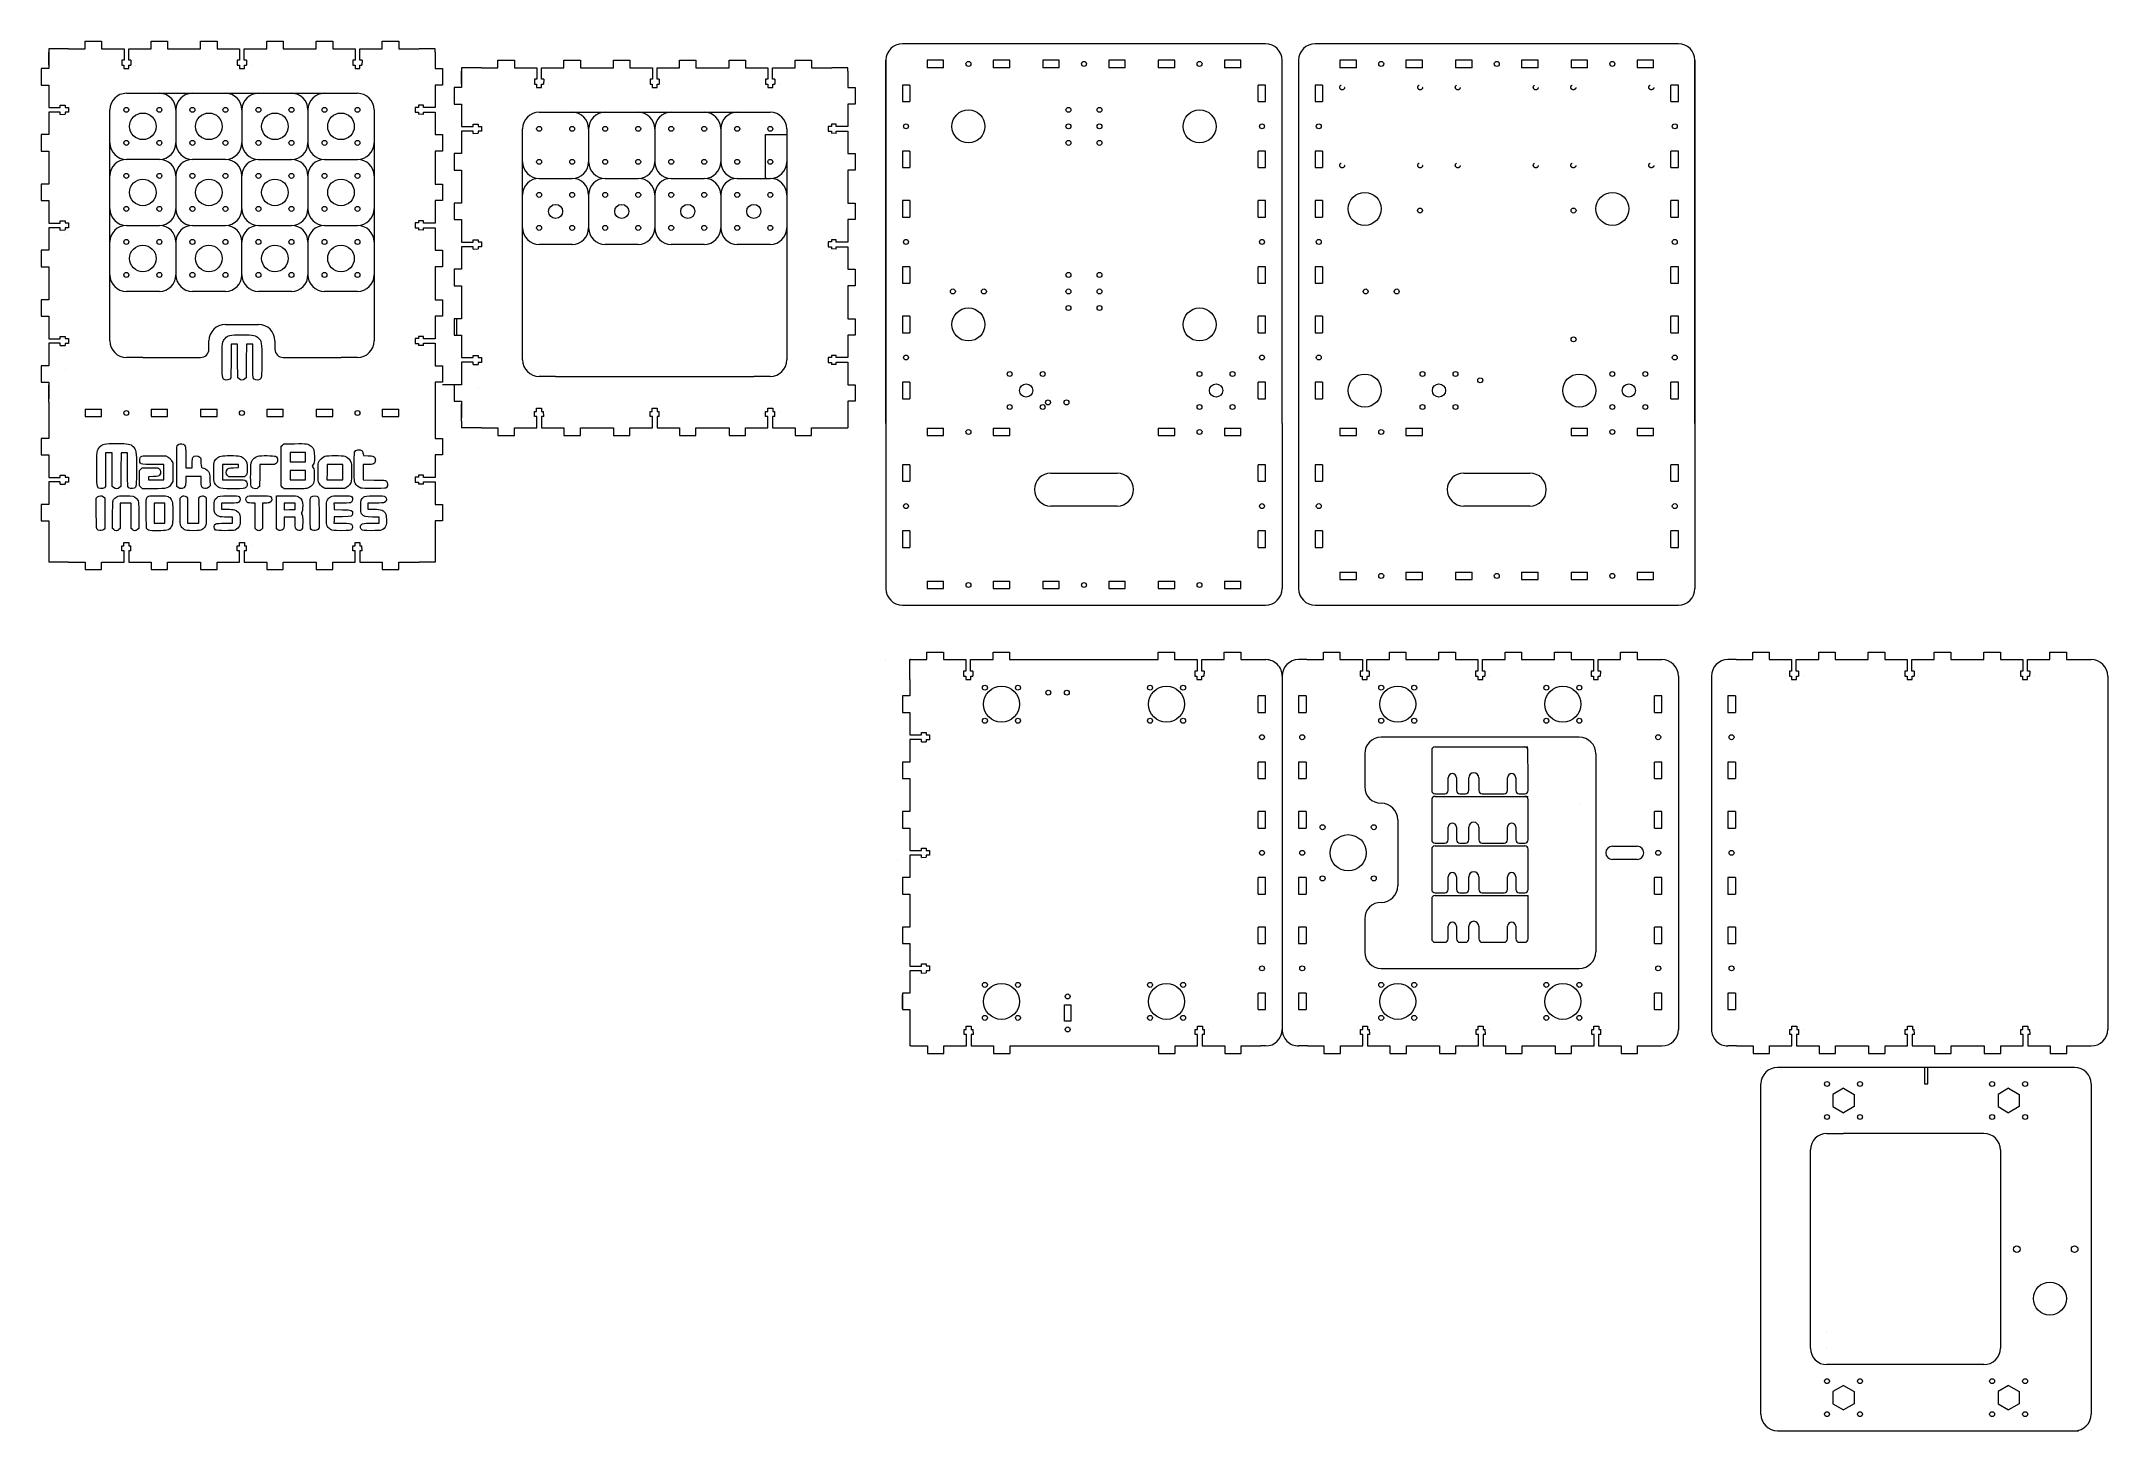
# Model space of a CAD drawing. Header units: millimetres. Extents: x -272 to 980, y -600 to 242.
import ezdxf

# ---------------------------------------------------------------- set-up
doc = ezdxf.new("R2010")
doc.units = ezdxf.units.MM
doc.linetypes.add('DASHED2', pattern=[9.525, 6.35, -3.175])
doc.layers.get('0').update_dxf_attribs({"linetype": 'CONTINUOUS', "lineweight": 0, "true_color": 0x000000})
doc.layers.add('2', color=4, linetype='ByLayer', true_color=0x00ffff)
for name, color, linetype, lineweight, true_color in [('Extruder Mount Plate', 7, 'CONTINUOUS', 0, 0xffffff), ('Holes', 3, 'DASHED2', 0, 0x00ff00), ('Insulator Retainer', 7, 'CONTINUOUS', 0, 0xffffff)]:
    doc.layers.add(name, color=color, linetype=linetype, lineweight=lineweight, true_color=true_color)

# ---------------------------------------------------------------- blocks, each defined once
blk = doc.blocks.new('slot')
for p, q in [((5, 4.5), (5, 0)), ((5, 4.5), (15, 4.5)), ((5, 0), (15, 0)), ((15, 0), (15, 4.5)), ((45, 4.5), (45, 0)), ((45, 4.5), (55, 4.5)), ((55, 0), (55, 4.5)), ((45, 0), (55, 0))]:
    blk.add_line(p, q)
blk.add_circle((30, 2.2), 1.5)
blk = doc.blocks.new('tgrips')
for p, q in [((0, 0), (10, 0)), ((10, 0), (10, 4.5)), ((10, 4.5), (20, 4.5)), ((20, 4.5), (20, 0)), ((20, 0), (33.6, 0)), ((33.6, 0), (33.6, -7)), ((36.4, -7), (36.4, 0)), ((36.4, 0), (50, 0)), ((50, 0), (50, 4.5)), ((50, 4.5), (60, 4.5)), ((60, 4.5), (60, 0)), ((60, 0), (70, 0)), ((70, 0), (70, 0)), ((32.2, -7), (32.2, -10)), ((33.6, -7), (32.2, -7)), ((32.2, -10), (33.5, -10)), ((33.5, -10), (33.5, -12)), ((33.5, -12), (36.5, -12)), ((37.8, -7), (36.4, -7)), ((36.5, -12), (36.5, -10)), ((36.5, -10), (37.7, -10)), ((37.8, -7), (37.7, -10)), ((40.5, -10), (40.5, -10))]:
    blk.add_line(p, q)
blk = doc.blocks.new('steppernema17')
for centre, radius in [((-15.495, 15.495), 1.5), ((15.495, 15.495), 1.5), ((0, 0), 11), ((-15.495, -15.495), 1.5), ((15.495, -15.495), 1.5)]:
    blk.add_circle(centre, radius)
blk = doc.blocks.new('bearing hole and guides')
for centre, radius in [((-10, 10), 1.5), ((0, 0), 10.9), ((10, 10), 1.5), ((-10, -10), 1.5), ((10, -10), 1.5)]:
    blk.add_circle(centre, radius)
blk = doc.blocks.new('nut cut outs')
for p, q in [((0, 7.4), (-6.4, 3.7)), ((-6.4, 3.7), (-6.4, -3.7)), ((0, 7.4), (6.4, 3.7)), ((6.4, 3.7), (6.4, -3.7)), ((-6.4, -3.7), (0, -7.4)), ((6.4, -3.7), (0, -7.4))]:
    blk.add_line(p, q)
for centre in [(-10, 10), (10, 10), (-10, -10), (10, -10)]:
    blk.add_circle(centre, 1.5)
blk = doc.blocks.new('m8 holes')
for centre, radius in [((-10, 10), 1.5), ((0, 0), 4), ((10, 10), 1.5), ((-10, -10), 1.5), ((10, -10), 1.5)]:
    blk.add_circle(centre, radius)
blk = doc.blocks.new('yaxiscover')
for centre in [(-10, 10), (10, 10), (-10, -10), (10, -10)]:
    blk.add_circle(centre, 1.5)
for centre, start, end in [((-10, 10), 90, 180), ((10, 10), 0, 90), ((-10, -10), 180, 270), ((10, -10), 270, 0)]:
    blk.add_arc(centre, 10, start, end)
blk = doc.blocks.new('Z stage clamps')
for centre, radius in [((-10, 10), 1.5), ((0, 0), 4.25), ((10, 10), 1.5), ((-10, -10), 1.5), ((10, -10), 1.5)]:
    blk.add_circle(centre, radius)
for centre, start, end in [((-10, 10), 90, 180), ((10, 10), 0, 90), ((-10, -10), 180, 270), ((10, -10), 270, 0)]:
    blk.add_arc(centre, 10, start, end)
blk = doc.blocks.new('stepperdriverboardholes')
at = {"layer": 'Holes', "color": 7, "true_color": 0x000000}
for centre in [(-23.62, 23.62), (23.62, 23.62), (-23.62, -23.62), (23.62, -23.62)]:
    blk.add_circle(centre, 1.5, dxfattribs=at)
blk = doc.blocks.new('bearingcover')
for centre, radius in [((-10, 10), 1.5), ((0, 0), 8.06), ((10, 10), 1.5), ((-10, -10), 1.5), ((10, -10), 1.5)]:
    blk.add_circle(centre, radius)
for centre, start, end in [((-10, 10), 90, 180), ((10, 10), 0, 90), ((-10, -10), 180, 270), ((10, -10), 270, 0)]:
    blk.add_arc(centre, 10, start, end)

msp = doc.modelspace()

# ---------------------------------------------------------------- linework, layer by layer
for p, q in [((470, 240), (250, 240)), ((720, 240), (500, 240)), ((-255, 237), (-267, 237)), ((-267, 237), (-267, 235)), ((-267, 227), (-267, 235)), ((-45, 237), (-42.7, 237)), ((-33, 237), (-42.7, 237)), ((-33, 235), (-33, 237)), ((-33, 235), (-33, 227)), ((-5, 225.5), (-17, 225.5)), ((-17, 225.5), (-17, 223.5)), ((205, 225.5), (207.3, 225.5)), ((217, 225.5), (207.3, 225.5)), ((217, 223.5), (217, 225.5)), ((240, 10), (240, 230)), ((240, 230), (240, 10)), ((480, 10), (480, 230)), ((490, 230), (490, 10)), ((730, 10), (730, 230)), ((730, 230), (730, 10)), ((-17, 215.5), (-17, 223.5)), ((217, 223.5), (217, 215.5)), ((-220, 210), (-80, 210)), ((-230, 60), (-230, 200)), ((-190, 200), (-190, 180)), ((-150, 200), (-150, 180)), ((-110, 200), (-110, 180)), ((-70, 200), (-70, 60)), ((20, 48.5), (20, 188.5)), ((30, 198.5), (170, 198.5)), ((60, 188.5), (60, 168.5)), ((100, 188.5), (100, 168.5)), ((140, 188.5), (140, 168.5)), ((180, 188.5), (180, 48.5)), ((167, 159), (167, 185)), ((167, 185), (180, 185)), ((-200, 170), (-220, 170)), ((-160, 170), (-180, 170)), ((-140, 170), (-120, 170)), ((-100, 170), (-80, 170)), ((-190, 160), (-190, 140)), ((-150, 140), (-150, 160)), ((-110, 160), (-110, 140)), ((30, 158.5), (50, 158.5)), ((70, 158.5), (90, 158.5)), ((110, 158.5), (130, 158.5)), ((150, 158.5), (170, 158.5)), ((167, 159), (167, 158.5)), ((60, 148.5), (60, 128.5)), ((100, 148.5), (100, 128.5)), ((140, 148.5), (140, 128.5)), ((-220, 130), (-200, 130)), ((-180, 130), (-160, 130)), ((-140, 130), (-120, 130)), ((-100, 130), (-80, 130)), ((-190, 120), (-190, 100)), ((-150, 100), (-150, 120)), ((-110, 120), (-110, 100)), ((50, 118.5), (30, 118.5)), ((90, 118.5), (70, 118.5)), ((130, 118.5), (110, 118.5)), ((170, 118.5), (150, 118.5)), ((-20, 103.5), (-20, 103.5)), ((220, 103.5), (220, 103.5)), ((-200, 90), (-220, 90)), ((-160, 90), (-180, 90)), ((-120, 90), (-140, 90)), ((-80, 90), (-100, 90)), ((-160, 70), (-140, 70)), ((-20, 73.5), (-20, 63.5)), ((-170, 55), (-170, 60)), ((-130, 60), (-130, 55)), ((-257, 43), (-257, 43)), ((-210, 50), (-220, 50)), ((-210, 50), (-175, 50)), ((-125, 50), (-120, 50)), ((-120, 50), (-90, 50)), ((-80, 50), (-90, 50)), ((40, 38.5), (30, 38.5)), ((40, 38.5), (70, 38.5)), ((70, 38.5), (130, 38.5)), ((130, 38.5), (160, 38.5)), ((170, 38.5), (160, 38.5)), ((-267, 25), (-267, 33.5)), ((-21.5, 33.5), (-28.5, 33.5)), ((-7, 31.5), (-7, 31.5)), ((-267, 23), (-267, 25)), ((-267, 23), (-267, 11)), ((-33, 25), (-33, 23)), ((-33, 23), (-33, 11)), ((-17, 13.5), (-17, 22)), ((-17, 11.5), (-17, 13.5)), ((217, 13.5), (217, 7.3)), ((-17, 11.5), (-17, 7.3)), ((-5, 7.3), (-17, 7.3)), ((205, 7.3), (217, 7.3)), ((240, 10), (240, -90)), ((480, 10), (480, -90)), ((490, 10), (490, -90)), ((730, 10), (730, -90)), ((340, -20), (380, -20)), ((590, -20), (630, -20)), ((330, -30), (330, -30)), ((390, -30), (390, -30)), ((580, -30), (580, -30)), ((640, -30), (640, -30)), ((380, -40), (340, -40)), ((630, -40), (590, -40)), ((-267, -59), (-267, -74)), ((-33, -59), (-33, -74)), ((-255, -74), (-267, -74)), ((-45, -74), (-42.7, -74)), ((-33, -74), (-42.7, -74)), ((250, -100), (470, -100)), ((500, -100), (720, -100)), ((239.9, -133), (239.9, -133)), ((239.9, -133), (239.9, -133)), ((254.5, -145), (254.5, -133)), ((254.9, -133), (254.5, -133)), ((324.9, -133), (394.9, -133)), ((464.9, -133), (467.2, -133)), ((467.2, -133), (470.1, -133)), ((493, -133), (490, -133)), ((495, -133), (493, -133)), ((705, -133), (707.3, -133)), ((707.3, -133), (710, -133)), ((753, -133), (750, -133)), ((755, -133), (753, -133)), ((965, -133), (967.2, -133)), ((967.2, -133), (970, -133)), ((480, -143), (480, -142)), ((480.1, -143), (480, -357)), ((720, -143), (720, -357)), ((740, -143), (740, -357)), ((980, -143), (980, -357)), ((660, -180), (540, -180)), ((530, -190), (530, -210)), ((629, -204.5), (628.9, -187.7)), ((670, -190), (670, -310)), ((629, -212.2), (629, -204.5)), ((540, -220), (540, -220)), ((629, -242.2), (629, -217.8)), ((660, -220), (660, -220)), ((550, -230), (550, -270)), ((629, -272.2), (629, -247.8)), ((680, -246), (695, -246)), ((247, -254.4), (247, -254.4)), ((695, -254), (680, -254)), ((629, -294.5), (629, -275.8)), ((530, -290), (530, -310)), ((540, -320), (660, -320)), ((250, -344.4), (250, -335.9)), ((260, -326.4), (260, -326.4)), ((348.1, -342), (352.1, -342)), ((348.1, -352), (348.1, -342)), ((352.1, -342), (352.1, -352)), ((254.5, -355), (254.5, -367)), ((352.1, -352), (348.1, -352)), ((480, -357), (480, -357)), ((255.2, -367), (254.5, -367)), ((325.2, -367), (395.2, -367)), ((455.2, -370), (455.2, -370)), ((465.2, -367), (467.2, -367)), ((470, -367), (467.2, -367)), ((493, -367), (490, -367)), ((495.3, -367), (493, -367)), ((705.3, -367), (707.3, -367)), ((707.3, -367), (710, -367)), ((753, -367), (750, -367)), ((755.2, -367), (753, -367)), ((965.2, -367), (967.2, -367)), ((967.2, -367), (970, -367)), ((770, -380), (770, -380)), ((960, -380), (780, -380)), ((869, -380), (869, -390)), ((871, -390), (871, -380)), ((770, -590), (770, -390)), ((869, -390), (871, -390)), ((970, -390), (970, -390)), ((970, -390), (970, -590)), ((810, -420), (820, -420)), ((905, -420), (820, -420)), ((800, -550), (800, -430)), ((915, -430), (915, -550)), ((810, -540), (810, -540)), ((810, -550), (810, -550)), ((820, -560), (810, -560)), ((905, -560), (820, -560)), ((780, -600), (962.3, -600)), ((970, -600), (970, -600))]:
    msp.add_line(p, q)
for centre, radius in [((350.6, 200), 1.5), ((369.4, 200), 1.5), ((290, 190), 10), ((350.6, 190), 1.5), ((369.4, 190), 1.5), ((430, 190), 10), ((350.6, 180), 1.5), ((369.4, 180), 1.5), ((530, 140), 10), ((563.5, 139), 1.5), ((656.5, 139), 1.5), ((680, 140), 10), ((350.6, 100), 1.5), ((369.4, 100), 1.5), ((280.6, 90), 1.5), ((299.4, 90), 1.5), ((350.6, 90), 1.5), ((369.4, 90), 1.5), ((530.6, 90), 1.5), ((549.4, 90), 1.5), ((290, 70), 10), ((350.6, 80), 1.5), ((369.4, 80), 1.5), ((430, 70), 10), ((656.5, 61), 1.5), ((530, 30), 10), ((600, 36.2), 1.5), ((660, 30), 10), ((338.2, 22.8), 1.5), ((349.4, 22.8), 1.5), ((338.4, -153), 1.5), ((349.6, -153), 1.5), ((350.1, -337), 1.5), ((350.1, -357), 1.5), ((925, -490), 2), ((960, -490), 2), ((945, -520), 10)]:
    msp.add_circle(centre, radius)
for centre, radius, start, end in [((250, 230), 10, 90, 180), ((470, 230), 10, 0, 90), ((500, 230), 10, 90, 180), ((720, 230), 10, 0, 90), ((-220, 200), 10, 90, 180), ((-80, 200), 10, 0, 90), ((-160, 60), 10, 90, 180), ((-140, 60), 10, 0, 90), ((-140, 60), 10, 0, 90), ((-220, 60), 10, 180, 270), ((-175, 55), 5, 270, 0), ((-125, 55), 5, 180, 270), ((-80, 60), 10, 270, 0), ((30, 48.5), 10, 180, 270), ((170, 48.5), 10, 270, 0), ((340, -30), 10, 90, 180), ((380, -30), 10, 0, 90), ((590, -30), 10, 90, 180), ((630, -30), 10, 0, 90), ((340, -30), 10, 180, 270), ((380, -30), 10, 270, 0), ((590, -30), 10, 180, 270), ((630, -30), 10, 270, 0), ((250, -90), 10, 180, 270), ((470, -90), 10, 270, 0), ((500, -90), 10, 180, 270), ((720, -90), 10, 270, 0), ((470.1, -143), 10, 359.9849, 90), ((490, -143), 10, 90, 180), ((710, -143), 10, 0, 90), ((750, -143), 10, 90, 180), ((970, -143), 10, 0, 90), ((540, -190), 10, 90, 180), ((626.9, -187.8), 2, 0.165, 90), ((660, -190), 10, 0, 90), ((540, -210), 10, 180, 270), ((540, -230), 10, 0, 90), ((627, -217.8), 2, 0, 90), ((627, -247.8), 2, 0, 90), ((680, -250), 4, 90, 270), ((695, -250), 4, 270, 90), ((540, -270), 10, 270, 0), ((540, -290), 10, 90, 180), ((540, -310), 10, 180, 270), ((660, -310), 10, 270, 0), ((470, -357), 10, 270, 359.9849), ((490, -357), 10, 179.9849, 270), ((710, -357), 10, 270, 0), ((750, -357), 10, 179.9849, 270), ((970, -357), 10, 270, 0), ((780, -390), 10, 90, 180), ((960, -390), 10, 0, 90), ((810, -430), 10, 90, 180), ((905, -430), 10, 0, 90), ((810, -550), 10, 180, 270), ((905, -550), 10, 270, 0), ((780, -590), 10, 180, 270), ((960, -590), 10, 270, 0)]:
    msp.add_arc(centre, radius, start, end)
at = {"color": 7, "lineweight": 5, "true_color": 0x000000}
for points in [[(-160.2, 61.6), (-158.5, 63.5), (-157.5, 63.7), (-150, 63.7)], [(-150, 63.7), (-142.8, 63.7), (-141.6, 63.5), (-139.9, 61.8)], [(-162, 48.1), (-162, 58.9), (-161.9, 59.8), (-160.2, 61.6)], [(-139.9, 61.8), (-138.1, 60), (-138, 59.3), (-138, 48.4)], [(-160.7, 36.6), (-161.9, 37.3), (-162, 38.3), (-162, 48.1)], [(-156.8, 37.6), (-157.2, 36.6), (-159.5, 36), (-160.7, 36.6)], [(-156.6, 48), (-156.6, 42.5), (-156.7, 37.8), (-156.8, 37.6)], [(-143.2, 37.6), (-143.3, 37.8), (-143.4, 42.5), (-143.4, 48)], [(-139.4, 36.6), (-140.6, 36), (-142.8, 36.6), (-143.2, 37.6)], [(-138, 48.4), (-138, 38.2), (-138.1, 37.3), (-139.4, 36.6)], [(-148.3, 37), (-149.3, 36.1), (-150.7, 36.1), (-151.7, 37)], [(-237.9, -17.7), (-237.9, -6.9), (-237.8, -6), (-236.2, -4.2)], [(-236.2, -4.2), (-234.4, -2.3), (-233.4, -2.1), (-225.9, -2.1)], [(-225.9, -2.1), (-218.7, -2.1), (-217.6, -2.3), (-215.9, -4)], [(-215.9, -4), (-214, -5.8), (-213.9, -6.5), (-213.9, -17.4)], [(-211.4, -14), (-212, -13.3), (-212.1, -11.8), (-211.6, -10.7)], [(-211.6, -10.7), (-211.1, -9.5), (-210.3, -9.4), (-202.9, -9.5)], [(-194.7, -10.4), (-193.8, -10.9), (-193.1, -11.6), (-192.6, -12.5)], [(-189.5, -15.8), (-189.5, -4.2), (-189.5, -3.5), (-189, -3)], [(-189, -3), (-188.2, -2.2), (-186.7, -1.9), (-185.6, -2.5)], [(-185.6, -2.5), (-184.2, -3.1), (-184, -4.1), (-184, -10.9)], [(-180.1, -13.9), (-180.1, -12.4), (-179.9, -10.9), (-179.8, -10.6)], [(-179.8, -10.6), (-179.1, -9.3), (-176.4, -9.2), (-175.4, -10.3)], [(-175.4, -10.3), (-174.9, -10.8), (-174.8, -11.5), (-174.8, -13.8)], [(-167.1, -19.4), (-167.1, -13.6), (-166.9, -12.6), (-165.2, -11.1)], [(-165.2, -11.1), (-163.8, -9.7), (-162.4, -9.4), (-157.2, -9.4)], [(-157.2, -9.4), (-151.3, -9.4), (-150.2, -9.7), (-148.6, -11.3)], [(-148.6, -11.3), (-147.1, -12.8), (-146.7, -14.4), (-146.8, -18.1)], [(-144.2, -13.1), (-143.6, -11.8), (-141.7, -10.1), (-140.4, -9.7)], [(-140.4, -9.7), (-138.9, -9.3), (-130.5, -9.4), (-129.7, -9.8)], [(-129.7, -9.8), (-128.8, -10.3), (-128.4, -10.9), (-128.4, -12.2)], [(-128.4, -12.2), (-128.4, -13.1), (-128.6, -13.6), (-129.1, -14.1)], [(-118.1, -2.2), (-110.7, -2.1), (-109.7, -2.2), (-108.1, -3.7)], [(-108.1, -3.7), (-106.4, -5.3), (-106.1, -6.1), (-106.1, -10.2)], [(-106.1, -10.2), (-106.1, -13.6), (-106.2, -14), (-106.8, -14.8)], [(-103.6, -13.6), (-103.2, -12.2), (-101.2, -10.2), (-99.7, -9.8)], [(-99.7, -9.8), (-98.2, -9.3), (-89.2, -9.3), (-87.7, -9.8)], [(-87.7, -9.8), (-86.1, -10.3), (-84.3, -12.1), (-83.9, -13.7)], [(-82, -16.5), (-82, -11.9), (-81.9, -7.8), (-81.8, -7.4)], [(-81.8, -7.4), (-81.3, -5.8), (-78.4, -5.3), (-77.2, -6.6)], [(-77.2, -6.6), (-76.9, -6.9), (-76.7, -7.7), (-76.6, -8.3)], [(-73.5, -9.5), (-70.6, -9.6), (-70.5, -9.6), (-69.8, -10.4)], [(-69.8, -10.4), (-69.4, -10.9), (-69.2, -11.5), (-69.2, -12.1)], [(-69.2, -12.1), (-69.2, -12.7), (-69.4, -13.4), (-69.8, -13.9)], [(-236.6, -29.2), (-237.8, -28.5), (-237.9, -27.5), (-237.9, -17.7)], [(-232.6, -17.7), (-232.6, -23.2), (-232.6, -27.9), (-232.7, -28.2)], [(-219.1, -28.2), (-219.2, -27.9), (-219.3, -23.2), (-219.3, -17.7)], [(-213.9, -17.4), (-213.9, -27.6), (-214, -28.5), (-215.3, -29.2)], [(-204.1, -14.8), (-210.8, -14.7), (-210.9, -14.7), (-211.4, -14)], [(-205.5, -16.8), (-200.7, -16.8), (-200.6, -16.8), (-200, -17.5)], [(-199.9, -21.2), (-200.6, -22), (-200.7, -22), (-203.6, -22.1)], [(-200, -17.5), (-199, -18.4), (-199, -20.1), (-199.9, -21.2)], [(-184, -24.6), (-184, -26), (-184.2, -27.3), (-184.4, -27.9)], [(-174.8, -13.8), (-174.7, -16.6), (-174.6, -16.8), (-174, -16.8)], [(-173.4, -29.2), (-174.4, -28.7), (-174.7, -27.8), (-174.7, -24.8)], [(-174, -16.8), (-172.8, -16.8), (-171.1, -17.9), (-170.3, -19.1)], [(-170.3, -19.1), (-169.5, -20.2), (-169.5, -20.5), (-169.4, -24)], [(-165.4, -27.6), (-166.9, -26.1), (-167.1, -25.2), (-167.1, -19.4)], [(-158.8, -21.5), (-159.9, -20.5), (-159.9, -18.8), (-158.8, -17.7)], [(-158.8, -17.7), (-158.1, -17), (-157.9, -16.9), (-155.1, -16.8)], [(-155.1, -24.1), (-148.5, -24.1), (-148.5, -24.1), (-147.7, -24.8)], [(-146.8, -18.1), (-146.9, -20.5), (-147, -20.8), (-147.7, -21.5)], [(-147.7, -24.8), (-147, -25.4), (-146.9, -25.7), (-146.9, -26.8)], [(-143.4, -29.1), (-144.6, -28.5), (-144.8, -27.2), (-144.7, -20.3)], [(-144.7, -20.3), (-144.6, -15.5), (-144.5, -13.9), (-144.2, -13.1)], [(-129.1, -14.1), (-129.8, -14.8), (-129.9, -14.8), (-134.5, -14.8)], [(-106.2, -21.7), (-106.3, -25.6), (-106.3, -25.8), (-107.1, -26.9)], [(-106.8, -16.8), (-106.1, -17.7), (-106.1, -18), (-106.2, -21.7)], [(-103.6, -25.3), (-104, -23.9), (-104, -15), (-103.6, -13.6)], [(-83.6, -20.2), (-83.7, -25.4), (-83.7, -25.4), (-84.5, -26.6)], [(-83.9, -13.7), (-83.6, -14.6), (-83.5, -16.6), (-83.6, -20.2)], [(-81.4, -26.1), (-82, -24.9), (-82, -24.4), (-82, -16.5)], [(-69.8, -13.9), (-70.5, -14.6), (-70.6, -14.7), (-73.5, -14.8)], [(-69.9, -24.2), (-63.3, -24.3), (-63.3, -24.3), (-62.5, -24.9)], [(-62.5, -24.9), (-61.6, -25.8), (-61.5, -27.7), (-62.4, -28.7)], [(-237.5, -34.4), (-236.6, -33.5), (-234.9, -33.5), (-233.9, -34.3)], [(-232.7, -28.2), (-233.1, -29.2), (-235.5, -29.8), (-236.6, -29.2)], [(-228.3, -45.4), (-228.3, -37.5), (-228.3, -37.2), (-227.7, -36.1)], [(-224.2, -28.8), (-225.2, -29.7), (-226.6, -29.7), (-227.7, -28.8)], [(-227.7, -36.1), (-227.3, -35.4), (-226.6, -34.8), (-225.8, -34.4)], [(-225.8, -34.4), (-224.7, -33.8), (-224.2, -33.7), (-220.5, -33.7)], [(-220.5, -33.7), (-216.2, -33.7), (-215.4, -33.9), (-214.1, -35.1)], [(-215.3, -29.2), (-216.5, -29.8), (-218.7, -29.2), (-219.1, -28.2)], [(-214.1, -35.1), (-212.6, -36.5), (-212.5, -37), (-212.5, -45.6)], [(-208, -45.1), (-208, -40.5), (-208, -36.3), (-207.9, -35.8)], [(-207.9, -35.8), (-207.8, -35.3), (-207.4, -34.6), (-207.1, -34.3)], [(-207.1, -34.3), (-206.5, -33.8), (-206.1, -33.7), (-201.2, -33.7)], [(-192.6, -26.4), (-194.2, -29.2), (-195.1, -29.5), (-203.6, -29.5)], [(-201.2, -33.7), (-195.3, -33.7), (-194.5, -33.9), (-193.3, -35.4)], [(-193.3, -35.4), (-192.1, -36.8), (-191.9, -37.9), (-191.9, -44.3)], [(-184.4, -27.9), (-185.1, -29.6), (-187.3, -30), (-188.7, -28.8)], [(-186.7, -34.4), (-186.3, -34), (-185.7, -33.7), (-185.1, -33.7)], [(-185.1, -33.7), (-184.6, -33.7), (-184, -34), (-183.6, -34.4)], [(-175.4, -34.4), (-175, -34), (-174.4, -33.7), (-173.9, -33.7)], [(-173.9, -33.7), (-173.3, -33.7), (-172.7, -34), (-172.3, -34.4)], [(-170.1, -28.6), (-171.1, -29.5), (-172.2, -29.7), (-173.4, -29.2)], [(-166.9, -40.2), (-166.9, -37.1), (-166.7, -36.2), (-165.3, -34.9)], [(-163.6, -28.9), (-164.2, -28.7), (-165, -28.1), (-165.4, -27.6)], [(-165.3, -34.9), (-164.2, -33.9), (-163.3, -33.7), (-157.8, -33.7)], [(-155.5, -29.5), (-161.6, -29.5), (-162.6, -29.4), (-163.6, -28.9)], [(-157.8, -33.7), (-153, -33.7), (-152.4, -33.8), (-151.8, -34.2)], [(-147.7, -28.8), (-148.5, -29.5), (-148.5, -29.5), (-155.5, -29.5)], [(-151.8, -34.2), (-150.9, -35), (-150.9, -36.7), (-151.9, -37.6)], [(-147.1, -37.4), (-147.9, -36.4), (-147.8, -35), (-146.9, -34.3)], [(-146.9, -26.8), (-146.9, -27.9), (-147, -28.2), (-147.7, -28.8)], [(-144.3, -38.2), (-146.2, -38.1), (-146.6, -38), (-147.1, -37.4)], [(-146.9, -34.3), (-146.2, -33.7), (-145.8, -33.7), (-139.7, -33.7)], [(-140.1, -28.8), (-141, -29.6), (-142.3, -29.7), (-143.4, -29.1)], [(-139.7, -33.7), (-134.6, -33.7), (-133.2, -33.8), (-132.7, -34.1)], [(-132.7, -34.1), (-131.5, -35), (-131.7, -37.3), (-133.1, -37.9)], [(-123, -33.7), (-117.2, -33.7), (-116.9, -33.7), (-115.7, -34.4)], [(-109.3, -28.8), (-110.7, -29.5), (-110.8, -29.5), (-117.6, -29.5)], [(-115.7, -34.4), (-113.9, -35.3), (-113.2, -36.8), (-113.2, -39.8)], [(-107.1, -26.9), (-107.6, -27.6), (-108.4, -28.3), (-109.3, -28.8)], [(-108.4, -53.6), (-108.7, -52.8), (-108.8, -36.4), (-108.5, -35.2)], [(-108.5, -35.2), (-108.2, -34), (-106.1, -33.4), (-104.6, -34)], [(-104.6, -34), (-103.4, -34.6), (-103.3, -35.2), (-103.3, -44.5)], [(-100.3, -29), (-101.8, -28.3), (-103.2, -26.7), (-103.6, -25.3)], [(-93.4, -29.4), (-98.6, -29.5), (-99.3, -29.4), (-100.3, -29)], [(-98.8, -44.3), (-98.8, -37.8), (-98.8, -37.4), (-98.2, -36.2)], [(-98.2, -36.2), (-97.7, -35.3), (-97.2, -34.8), (-96.3, -34.4)], [(-96.3, -34.4), (-95.1, -33.8), (-94.6, -33.7), (-89.6, -33.7)], [(-89.6, -33.7), (-84.5, -33.7), (-84.1, -33.8), (-83.5, -34.3)], [(-84.5, -26.6), (-84.9, -27.3), (-85.8, -28.1), (-86.4, -28.6)], [(-83.5, -34.3), (-82.7, -35.1), (-82.8, -36.9), (-83.7, -37.6)], [(-78, -29.1), (-79.5, -28.6), (-80.8, -27.5), (-81.4, -26.1)], [(-70, -29.4), (-74.6, -29.4), (-77.5, -29.3), (-78, -29.1)], [(-78, -40.2), (-78, -36.3), (-77.9, -35.8), (-76.1, -34.4)], [(-76.1, -34.4), (-75.4, -33.9), (-74.9, -33.9), (-69.7, -33.8)], [(-62.4, -28.7), (-62.9, -29.3), (-62.9, -29.3), (-70, -29.4)], [(-69.7, -33.8), (-65, -33.7), (-63.9, -33.8), (-63.4, -34.1)], [(-63.4, -34.1), (-62.1, -35), (-62.3, -37.3), (-63.7, -37.9)], [(-237.9, -53.8), (-238.1, -53.4), (-238.2, -50), (-238.2, -44.2)], [(-191.9, -44.3), (-191.9, -50.7), (-192.1, -51.8), (-193.3, -53.2)], [(-186.8, -52.4), (-187.4, -51.2), (-187.4, -50.9), (-187.4, -43.1)], [(-171.6, -43.1), (-171.6, -50.8), (-171.6, -51.1), (-172.2, -52.3)], [(-166.4, -44.1), (-166.8, -43.3), (-166.9, -42.7), (-166.9, -40.2)], [(-159, -46.7), (-163.8, -46.7), (-165.2, -46.2), (-166.4, -44.1)], [(-159, -41.9), (-157.1, -41.9), (-155.2, -42), (-154.5, -42.2)], [(-151.9, -37.6), (-152.7, -38.2), (-152.9, -38.2), (-157.5, -38.2)], [(-154.5, -42.2), (-153.1, -42.6), (-151.7, -44), (-151.3, -45.4)], [(-151.3, -45.4), (-150.9, -46.8), (-150.9, -50.2), (-151.3, -51.5)], [(-133.1, -37.9), (-133.5, -38.1), (-134.6, -38.2), (-135.6, -38.2)], [(-113.6, -43.2), (-114, -44.2), (-114, -44.4), (-113.6, -45.2)], [(-113.2, -50), (-113.3, -53.6), (-113.4, -53.8), (-114, -54.3)], [(-113.2, -39.8), (-113.2, -41.3), (-113.3, -42.6), (-113.6, -43.2)], [(-113.6, -45.2), (-113.2, -46), (-113.2, -46.9), (-113.2, -50)], [(-98.1, -52.4), (-98.8, -51.2), (-98.8, -50.9), (-98.8, -44.3)], [(-83.7, -37.6), (-84.4, -38.2), (-84.8, -38.2), (-89.4, -38.2)], [(-83, -44.5), (-83, -46.3), (-83.3, -46.4), (-89.1, -46.5)], [(-89, -42.2), (-83.2, -42.3), (-83, -42.4), (-83, -44.5)], [(-77.5, -44.6), (-78, -43.9), (-78, -43.5), (-78, -40.2)], [(-70.9, -46.7), (-75.3, -46.5), (-76.2, -46.3), (-77.5, -44.6)], [(-70.2, -41.9), (-65.4, -41.9), (-64, -42.5), (-62.9, -44.9)], [(-63.7, -37.9), (-64.1, -38.1), (-66.2, -38.2), (-69, -38.2)], [(-62.9, -44.9), (-62.3, -46.3), (-62.2, -50.5), (-62.8, -51.9)], [(-237, -54.6), (-237.3, -54.5), (-237.7, -54.1), (-237.9, -53.8)], [(-233.9, -54.3), (-234.6, -54.9), (-235.9, -55), (-237, -54.6)], [(-226.1, -54.9), (-226.6, -54.9), (-227.2, -54.6), (-227.6, -54.2)], [(-224.5, -54.2), (-224.9, -54.6), (-225.5, -54.9), (-226.1, -54.9)], [(-214.8, -54.9), (-215.3, -54.9), (-215.9, -54.6), (-216.3, -54.2)], [(-213.2, -54.2), (-213.7, -54.6), (-214.2, -54.9), (-214.8, -54.9)], [(-201.1, -54.9), (-206.2, -54.9), (-206.3, -54.9), (-207.1, -54.2)], [(-193.3, -53.2), (-194.5, -54.7), (-195.3, -54.9), (-201.1, -54.9)], [(-184.9, -54.2), (-185.7, -53.8), (-186.3, -53.2), (-186.8, -52.4)], [(-179.5, -54.9), (-183.3, -54.9), (-183.8, -54.8), (-184.9, -54.2)], [(-174.1, -54.2), (-175.2, -54.8), (-175.7, -54.9), (-179.5, -54.9)], [(-172.2, -52.3), (-172.7, -53.2), (-173.2, -53.8), (-174.1, -54.2)], [(-166, -54.5), (-167.3, -53.6), (-167.1, -51.3), (-165.8, -50.7)], [(-154.2, -54.6), (-155.4, -55), (-165.4, -55), (-166, -54.5)], [(-165.8, -50.7), (-165.4, -50.5), (-163.3, -50.4), (-160.4, -50.4)], [(-151.3, -51.5), (-151.6, -52.6), (-153, -54.1), (-154.2, -54.6)], [(-139.7, -54.9), (-140.3, -54.9), (-140.8, -54.6), (-141.3, -54.2)], [(-138.1, -54.2), (-138.6, -54.6), (-139.2, -54.9), (-139.7, -54.9)], [(-125.2, -54.2), (-126, -55), (-127.2, -55.1), (-128.2, -54.3)], [(-124.5, -50.1), (-124.5, -53.3), (-124.5, -53.5), (-125.2, -54.2)], [(-117, -54.2), (-117.7, -53.5), (-117.7, -53.3), (-117.7, -50.1)], [(-114, -54.3), (-114.9, -55.1), (-116.2, -55), (-117, -54.2)], [(-107.4, -54.6), (-107.8, -54.4), (-108.2, -54), (-108.4, -53.6)], [(-104.1, -54.1), (-105, -54.9), (-106.3, -55.1), (-107.4, -54.6)], [(-96.3, -54.2), (-97.1, -53.8), (-97.7, -53.2), (-98.1, -52.4)], [(-89.8, -54.9), (-94.7, -54.9), (-95.1, -54.8), (-96.3, -54.2)], [(-83.7, -54.3), (-84.4, -54.8), (-84.8, -54.9), (-89.8, -54.9)], [(-89.4, -50.4), (-84.8, -50.4), (-84.4, -50.4), (-83.7, -51)], [(-83.7, -51), (-82.7, -51.8), (-82.7, -53.5), (-83.7, -54.3)], [(-78.2, -52.6), (-78.2, -51.8), (-78, -51.4), (-77.4, -51)], [(-77.4, -54.3), (-78, -53.8), (-78.2, -53.5), (-78.2, -52.6)], [(-77.4, -51), (-76.8, -50.4), (-76.3, -50.4), (-71.8, -50.4)], [(-71.5, -54.9), (-76.3, -54.9), (-76.8, -54.8), (-77.4, -54.3)], [(-65.6, -54.6), (-66, -54.8), (-68.6, -54.9), (-71.5, -54.9)], [(-62.8, -51.9), (-63.2, -53), (-64.5, -54.2), (-65.6, -54.6)]]:
    msp.add_open_spline(points, degree=3, dxfattribs=at)
at = {"layer": '2', "color": 7, "lineweight": 5, "true_color": 0x000000}
for p, q in [((-154.7, 58), (-156.6, 58)), ((-156.6, 58), (-156.6, 48)), ((-152.7, 58), (-154.7, 58)), ((-152.6, 47.9), (-152.7, 58)), ((-147.3, 58), (-147.4, 47.9)), ((-145.3, 58), (-147.3, 58)), ((-143.4, 58), (-145.3, 58)), ((-143.4, 48), (-143.4, 58)), ((-152.5, 37.7), (-152.6, 47.9)), ((-151.7, 37), (-152.5, 37.7)), ((-147.5, 37.7), (-148.3, 37)), ((-147.4, 47.9), (-147.5, 37.7)), ((-160.7, 36.6), (-160.7, 36.6)), ((-230.6, -7.8), (-232.6, -7.8)), ((-232.6, -7.8), (-232.6, -17.7)), ((-228.6, -7.8), (-230.6, -7.8)), ((-228.5, -17.9), (-228.6, -7.8)), ((-223.2, -7.8), (-223.3, -17.9)), ((-221.3, -7.8), (-223.2, -7.8)), ((-219.3, -7.8), (-221.3, -7.8)), ((-219.3, -17.7), (-219.3, -7.8)), ((-202.9, -9.5), (-196, -9.6)), ((-196, -9.6), (-194.7, -10.4)), ((-192.6, -12.5), (-191.8, -13.8)), ((-184, -10.9), (-184, -16.8)), ((-126.3, -3.8), (-125.5, -3)), ((-126.3, -15.8), (-126.3, -3.8)), ((-125.5, -3), (-124.7, -2.2)), ((-124.7, -2.2), (-118.1, -2.2)), ((-116.1, -7.5), (-120.8, -7.5)), ((-120.8, -7.5), (-120.8, -10.3)), ((-120.8, -10.3), (-120.8, -13.1)), ((-111.5, -7.5), (-116.1, -7.5)), ((-111.5, -10.3), (-111.5, -7.5)), ((-111.5, -13.1), (-111.5, -10.3)), ((-111.5, -10.3), (-111.5, -10.3)), ((-76.6, -8.3), (-76.4, -9.4)), ((-76.4, -9.4), (-73.5, -9.5)), ((-228.5, -28.1), (-228.5, -17.9)), ((-223.3, -17.9), (-223.4, -28.1)), ((-212, -18.4), (-211.2, -17.6)), ((-212, -23.1), (-212, -18.4)), ((-212, -27.8), (-212, -23.1)), ((-211.2, -17.6), (-210.4, -16.8)), ((-210.4, -16.8), (-205.5, -16.8)), ((-203.6, -22.1), (-206.6, -22.2)), ((-206.6, -22.2), (-206.6, -23.2)), ((-206.6, -23.2), (-206.6, -24.1)), ((-206.6, -24.1), (-201.9, -24.1)), ((-197.3, -14.8), (-204.1, -14.8)), ((-201.9, -24.1), (-197.3, -24.1)), ((-197.3, -19.5), (-197.3, -14.8)), ((-197.3, -24.1), (-197.3, -19.5)), ((-191.8, -13.8), (-191.8, -19.5)), ((-191.8, -19.5), (-191.8, -25.1)), ((-189.5, -28.1), (-189.5, -15.8)), ((-184, -16.8), (-182, -16.8)), ((-179.4, -22.1), (-184, -22.1)), ((-184, -22.1), (-184, -24.6)), ((-182, -16.8), (-180.1, -16.8)), ((-180.1, -16.8), (-180.1, -13.9)), ((-174.7, -22.1), (-179.4, -22.1)), ((-174.7, -24.8), (-174.7, -22.1)), ((-169.4, -24), (-169.3, -27.8)), ((-156.9, -14.8), (-161.7, -14.8)), ((-161.7, -14.8), (-161.7, -19.5)), ((-161.7, -19.5), (-161.7, -24.1)), ((-161.7, -24.1), (-155.1, -24.1)), ((-158, -22.3), (-158.8, -21.5)), ((-153.3, -22.3), (-158, -22.3)), ((-152.1, -14.8), (-156.9, -14.8)), ((-155.1, -16.8), (-152.1, -16.7)), ((-148.5, -22.3), (-153.3, -22.3)), ((-152.1, -15.8), (-152.1, -14.8)), ((-152.1, -16.7), (-152.1, -15.8)), ((-147.7, -21.5), (-148.5, -22.3)), ((-139.2, -21.5), (-139.3, -28.1)), ((-139.1, -14.8), (-139.2, -21.5)), ((-134.5, -14.8), (-139.1, -14.8)), ((-126.3, -27.8), (-126.3, -15.8)), ((-120.8, -13.1), (-116.1, -13.1)), ((-116.1, -18.5), (-120.8, -18.5)), ((-120.8, -18.5), (-120.8, -21.3)), ((-120.8, -21.3), (-120.8, -24.1)), ((-120.8, -24.1), (-116.1, -24.1)), ((-116.1, -13.1), (-111.5, -13.1)), ((-111.5, -18.5), (-116.1, -18.5)), ((-116.1, -24.1), (-111.5, -24.1)), ((-111.5, -21.3), (-111.5, -18.5)), ((-111.5, -24.1), (-111.5, -21.3)), ((-111.5, -21.3), (-111.5, -21.3)), ((-106.8, -14.8), (-107.4, -15.8)), ((-107.4, -15.8), (-106.8, -16.8)), ((-98.4, -19.5), (-98.5, -24.1)), ((-98.5, -24.1), (-93.7, -24.1)), ((-93.6, -14.9), (-98.4, -14.9)), ((-98.4, -14.9), (-98.4, -19.5)), ((-93.7, -24.1), (-88.9, -24.1)), ((-88.9, -14.8), (-93.6, -14.9)), ((-88.9, -19.5), (-88.9, -14.8)), ((-88.9, -24.1), (-88.9, -19.5)), ((-88.9, -19.5), (-88.9, -19.5)), ((-73.5, -14.8), (-76.5, -14.9)), ((-76.5, -14.9), (-76.5, -19.5)), ((-76.5, -19.5), (-76.5, -24.1)), ((-76.5, -24.1), (-69.9, -24.2)), ((-238.2, -35.1), (-237.5, -34.4)), ((-238.2, -44.2), (-238.2, -35.1)), ((-236.6, -29.2), (-236.6, -29.2)), ((-233.9, -34.3), (-233.1, -34.9)), ((-233.1, -34.9), (-233.1, -44.3)), ((-227.7, -28.8), (-228.5, -28.1)), ((-223.4, -28.1), (-224.2, -28.8)), ((-211.1, -28.7), (-212, -27.8)), ((-210.3, -29.5), (-211.1, -28.7)), ((-211.1, -28.7), (-211.1, -28.7)), ((-203.6, -29.5), (-210.3, -29.5)), ((-191.8, -25.1), (-192.6, -26.4)), ((-188.7, -28.8), (-189.5, -28.1)), ((-188.7, -28.8), (-188.7, -28.8)), ((-187.4, -35.1), (-186.7, -34.4)), ((-187.4, -43.1), (-187.4, -35.1)), ((-183.6, -34.4), (-182.9, -35.1)), ((-182.9, -35.1), (-182.9, -42.7)), ((-176.1, -35.1), (-175.4, -34.4)), ((-176.1, -42.7), (-176.1, -35.1)), ((-172.3, -34.4), (-171.6, -35.1)), ((-171.6, -35.1), (-171.6, -43.1)), ((-169.3, -27.8), (-170.1, -28.6)), ((-163.6, -28.9), (-163.6, -28.9)), ((-143.4, -29.1), (-143.4, -29.1)), ((-139.3, -28.1), (-140.1, -28.8)), ((-129, -43.7), (-129, -33.7)), ((-129, -33.7), (-123, -33.7)), ((-125.4, -28.7), (-126.3, -27.8)), ((-124.5, -29.5), (-125.4, -28.7)), ((-125.4, -28.7), (-125.4, -28.7)), ((-117.6, -29.5), (-124.5, -29.5)), ((-100.3, -29), (-100.3, -29)), ((-87.6, -29.3), (-93.4, -29.4)), ((-86.4, -28.6), (-87.6, -29.3)), ((-78, -29.1), (-78, -29.1)), ((-233.1, -44.3), (-233.1, -53.7)), ((-228.3, -53.5), (-228.3, -45.4)), ((-220.4, -38.2), (-223.8, -38.2)), ((-223.8, -38.2), (-223.8, -45.9)), ((-223.8, -45.9), (-223.8, -53.5)), ((-217, -38.2), (-220.4, -38.2)), ((-217, -45.9), (-217, -38.2)), ((-217, -53.5), (-217, -45.9)), ((-212.5, -45.6), (-212.5, -53.5)), ((-207.9, -53.5), (-208, -45.1)), ((-200, -38.2), (-203.2, -38.2)), ((-203.2, -38.2), (-203.2, -44.3)), ((-203.2, -44.3), (-203.2, -50.4)), ((-196.7, -38.2), (-200, -38.2)), ((-196.7, -44.3), (-196.7, -38.2)), ((-196.7, -50.4), (-196.7, -44.3)), ((-196.7, -44.3), (-196.7, -44.3)), ((-182.9, -42.7), (-182.9, -50.4)), ((-176.1, -50.4), (-176.1, -42.7)), ((-157.5, -38.2), (-162.3, -38.2)), ((-162.3, -38.2), (-162.3, -40.1)), ((-162.3, -40.1), (-162.3, -41.9)), ((-162.3, -41.9), (-159, -41.9)), ((-155.8, -46.7), (-159, -46.7)), ((-155.8, -48.5), (-155.8, -46.7)), ((-155.8, -50.4), (-155.8, -48.5)), ((-142, -38.3), (-144.3, -38.2)), ((-142, -45.9), (-142, -38.3)), ((-142, -53.5), (-142, -45.9)), ((-135.6, -38.2), (-137.5, -38.2)), ((-137.5, -38.2), (-137.5, -45.9)), ((-137.5, -45.9), (-137.5, -53.5)), ((-129, -53.7), (-129, -43.7)), ((-121.1, -38.2), (-124.5, -38.2)), ((-124.5, -38.2), (-124.5, -40.2)), ((-124.5, -40.2), (-124.5, -42.2)), ((-124.5, -42.2), (-121.2, -42.1)), ((-121.1, -46.7), (-124.5, -46.7)), ((-124.5, -46.7), (-124.5, -50.1)), ((-121.2, -42.1), (-117.8, -42)), ((-117.7, -38.2), (-121.1, -38.2)), ((-117.7, -46.7), (-121.1, -46.7)), ((-117.8, -40.1), (-117.7, -38.2)), ((-117.8, -42), (-117.8, -40.1)), ((-117.8, -40.1), (-117.8, -40.1)), ((-117.7, -50.1), (-117.7, -46.7)), ((-103.3, -44.5), (-103.3, -53.2)), ((-89.4, -38.2), (-94.3, -38.2)), ((-94.3, -38.2), (-94.2, -40.1)), ((-94.2, -48.5), (-94.3, -50.4)), ((-94.2, -40.1), (-94.1, -42)), ((-94.1, -46.6), (-94.2, -48.5)), ((-94.1, -42), (-89, -42.2)), ((-89.1, -46.5), (-94.1, -46.6)), ((-69, -38.2), (-73.7, -38.2)), ((-73.7, -38.2), (-73.7, -40.1)), ((-73.7, -40.1), (-73.7, -41.9)), ((-73.7, -41.9), (-70.2, -41.9)), ((-66.9, -46.8), (-70.9, -46.7)), ((-66.9, -48.6), (-66.9, -46.8)), ((-66.9, -50.4), (-66.9, -48.6)), ((-237, -54.6), (-237, -54.6)), ((-233.1, -53.7), (-233.9, -54.3)), ((-227.6, -54.2), (-228.3, -53.5)), ((-227.6, -54.2), (-227.6, -54.2)), ((-223.8, -53.5), (-224.5, -54.2)), ((-216.3, -54.2), (-217, -53.5)), ((-212.5, -53.5), (-213.2, -54.2)), ((-207.1, -54.2), (-207.9, -53.5)), ((-207.1, -54.2), (-207.1, -54.2)), ((-203.2, -50.4), (-200, -50.4)), ((-200, -50.4), (-196.7, -50.4)), ((-184.9, -54.2), (-184.9, -54.2)), ((-182.9, -50.4), (-179.5, -50.4)), ((-179.5, -50.4), (-176.1, -50.4)), ((-166, -54.5), (-166, -54.5)), ((-160.4, -50.4), (-155.8, -50.4)), ((-141.3, -54.2), (-142, -53.5)), ((-141.3, -54.2), (-141.3, -54.2)), ((-137.5, -53.5), (-138.1, -54.2)), ((-128.2, -54.3), (-129, -53.7)), ((-128.2, -54.3), (-128.2, -54.3)), ((-107.4, -54.6), (-107.4, -54.6)), ((-103.3, -53.2), (-104.1, -54.1)), ((-96.3, -54.2), (-96.3, -54.2)), ((-94.3, -50.4), (-89.4, -50.4)), ((-77.4, -54.3), (-77.4, -54.3)), ((-71.8, -50.4), (-66.9, -50.4))]:
    msp.add_line(p, q, dxfattribs=at)
at = {"layer": 'Extruder Mount Plate'}
for p, q in [((572.6, -185.8), (626.9, -185.8)), ((570.6, -187.8), (570.6, -212.2)), ((580.6, -212.2), (580.6, -204.5)), ((585.6, -204.5), (585.6, -212.2)), ((593.1, -212.2), (593.1, -204.5)), ((599.1, -204.5), (599.1, -212.2)), ((616.5, -212.2), (616.5, -204.5)), ((621.5, -204.5), (621.5, -212.2)), ((629, -212.2), (629, -204.5)), ((570.6, -217.8), (570.6, -242.2)), ((572.6, -214.2), (578.6, -214.2)), ((572.6, -215.8), (627, -215.8)), ((587.6, -214.2), (591.1, -214.2)), ((601.1, -214.2), (614.5, -214.2)), ((623.5, -214.2), (627, -214.2)), ((580.6, -242.2), (580.6, -234.5)), ((585.6, -234.5), (585.6, -242.2)), ((593.1, -242.2), (593.1, -234.5)), ((599.1, -234.5), (599.1, -242.2)), ((616.5, -242.2), (616.5, -234.5)), ((621.5, -234.5), (621.5, -242.2)), ((629, -242.2), (629, -234.5)), ((570.6, -247.8), (570.6, -272.2)), ((572.6, -244.2), (578.6, -244.2)), ((572.6, -245.8), (627, -245.8)), ((587.6, -244.2), (591.1, -244.2)), ((601.1, -244.2), (614.5, -244.2)), ((623.5, -244.2), (627, -244.2)), ((572.6, -274.2), (578.6, -274.2)), ((580.6, -272.2), (580.6, -264.5)), ((585.6, -264.5), (585.6, -272.2)), ((587.6, -274.2), (591.1, -274.2)), ((593.1, -272.2), (593.1, -264.5)), ((599.1, -264.5), (599.1, -272.2)), ((601.1, -274.2), (614.5, -274.2)), ((616.5, -272.2), (616.5, -264.5)), ((621.5, -264.5), (621.5, -272.2)), ((623.5, -274.2), (627, -274.2)), ((629, -272.2), (629, -264.5)), ((570.6, -277.8), (570.6, -302.2)), ((572.6, -275.8), (629, -275.8)), ((580.6, -302.2), (580.6, -294.5)), ((585.6, -294.5), (585.6, -302.2)), ((593.1, -302.2), (593.1, -294.5)), ((599.1, -294.5), (599.1, -302.2)), ((616.5, -302.2), (616.5, -294.5)), ((621.5, -294.5), (621.5, -302.2)), ((629, -302.2), (629, -294.5)), ((572.6, -304.2), (578.6, -304.2)), ((587.6, -304.2), (591.1, -304.2)), ((601.1, -304.2), (614.5, -304.2)), ((623.5, -304.2), (627, -304.2))]:
    msp.add_line(p, q, dxfattribs=at)
for centre, radius, start, end in [((572.6, -187.8), 2, 90, 180), ((572.6, -212.2), 2, 180, 270), ((578.6, -212.2), 2, 270, 360), ((583.1, -204.5), 2.5, 360, 180), ((587.6, -212.2), 2, 180, 270), ((591.1, -212.2), 2, 270, 360), ((596.1, -204.5), 3, 360, 180), ((601.1, -212.2), 2, 180, 270), ((614.5, -212.2), 2, 270, 360), ((619, -204.5), 2.5, 360, 180), ((623.5, -212.2), 2, 180, 270), ((627, -212.2), 2, 270, 360), ((572.6, -217.8), 2, 90, 180), ((583.1, -234.5), 2.5, 360, 180), ((596.1, -234.5), 3, 360, 180), ((619, -234.5), 2.5, 360, 180), ((572.6, -242.2), 2, 180, 270), ((572.6, -247.8), 2, 90, 180), ((578.6, -242.2), 2, 270, 360), ((587.6, -242.2), 2, 180, 270), ((591.1, -242.2), 2, 270, 360), ((601.1, -242.2), 2, 180, 270), ((614.5, -242.2), 2, 270, 360), ((623.5, -242.2), 2, 180, 270), ((627, -242.2), 2, 270, 360), ((583.1, -264.5), 2.5, 360, 180), ((596.1, -264.5), 3, 360, 180), ((619, -264.5), 2.5, 360, 180), ((572.6, -272.2), 2, 180, 270), ((578.6, -272.2), 2, 270, 360), ((587.6, -272.2), 2, 180, 270), ((591.1, -272.2), 2, 270, 360), ((601.1, -272.2), 2, 180, 270), ((614.5, -272.2), 2, 270, 360), ((623.5, -272.2), 2, 180, 270), ((627, -272.2), 2, 270, 360), ((572.6, -277.8), 2, 90, 180), ((583.1, -294.5), 2.5, 360, 180), ((596.1, -294.5), 3, 360, 180), ((619, -294.5), 2.5, 360, 180), ((572.6, -302.2), 2, 180, 270), ((578.6, -302.2), 2, 270, 360), ((587.6, -302.2), 2, 180, 270), ((591.1, -302.2), 2, 270, 360), ((601.1, -302.2), 2, 180, 270), ((614.5, -302.2), 2, 270, 360), ((623.5, -302.2), 2, 180, 270), ((627, -302.2), 2, 270, 360)]:
    msp.add_arc(centre, radius, start, end, dxfattribs=at)
at = {"layer": 'Insulator Retainer'}
for p, q in [((572.6, -185.8), (628.9, -185.8)), ((570.6, -187.8), (570.6, -212.2)), ((580.6, -212.2), (580.6, -204.5)), ((585.6, -204.5), (585.6, -212.2)), ((593.1, -212.2), (593.1, -204.5)), ((599.1, -204.5), (599.1, -212.2)), ((616.5, -212.2), (616.5, -204.5)), ((621.5, -204.5), (621.5, -212.2)), ((629, -212.2), (629, -204.5)), ((570.6, -217.8), (570.6, -242.2)), ((572.6, -214.2), (578.6, -214.2)), ((572.6, -215.8), (629, -215.8)), ((587.6, -214.2), (591.1, -214.2)), ((601.1, -214.2), (614.5, -214.2)), ((623.5, -214.2), (627, -214.2)), ((580.6, -242.2), (580.6, -234.5)), ((585.6, -234.5), (585.6, -242.2)), ((593.1, -242.2), (593.1, -234.5)), ((599.1, -234.5), (599.1, -242.2)), ((616.5, -242.2), (616.5, -234.5)), ((621.5, -234.5), (621.5, -242.2)), ((629, -242.2), (629, -234.5)), ((570.6, -247.8), (570.6, -272.2)), ((572.6, -244.2), (578.6, -244.2)), ((572.6, -245.8), (627, -245.8)), ((587.6, -244.2), (591.1, -244.2)), ((601.1, -244.2), (614.5, -244.2)), ((623.5, -244.2), (627, -244.2)), ((572.6, -274.2), (578.6, -274.2)), ((580.6, -272.2), (580.6, -264.5)), ((585.6, -264.5), (585.6, -272.2)), ((587.6, -274.2), (591.1, -274.2)), ((593.1, -272.2), (593.1, -264.5)), ((599.1, -264.5), (599.1, -272.2)), ((601.1, -274.2), (614.5, -274.2)), ((616.5, -272.2), (616.5, -264.5)), ((621.5, -264.5), (621.5, -272.2)), ((623.5, -274.2), (627, -274.2)), ((629, -272.2), (629, -264.5)), ((570.6, -277.8), (570.6, -302.2)), ((572.6, -275.8), (629, -275.8)), ((580.6, -302.2), (580.6, -294.5)), ((585.6, -294.5), (585.6, -302.2)), ((593.1, -302.2), (593.1, -294.5)), ((599.1, -294.5), (599.1, -302.2)), ((616.5, -302.2), (616.5, -294.5)), ((621.5, -294.5), (621.5, -302.2)), ((629, -302.2), (629, -294.5)), ((572.6, -304.2), (578.6, -304.2)), ((587.6, -304.2), (591.1, -304.2)), ((601.1, -304.2), (614.5, -304.2)), ((623.5, -304.2), (627, -304.2))]:
    msp.add_line(p, q, dxfattribs=at)
for centre, radius, start, end in [((572.6, -187.8), 2, 90, 180), ((572.6, -212.2), 2, 180, 270), ((578.6, -212.2), 2, 270, 360), ((583.1, -204.5), 2.5, 360, 180), ((587.6, -212.2), 2, 180, 270), ((591.1, -212.2), 2, 270, 360), ((596.1, -204.5), 3, 360, 180), ((601.1, -212.2), 2, 180, 270), ((614.5, -212.2), 2, 270, 360), ((619, -204.5), 2.5, 360, 180), ((623.5, -212.2), 2, 180, 270), ((627, -212.2), 2, 270, 360), ((572.6, -217.8), 2, 90, 180), ((583.1, -234.5), 2.5, 360, 180), ((596.1, -234.5), 3, 360, 180), ((619, -234.5), 2.5, 360, 180), ((572.6, -242.2), 2, 180, 270), ((572.6, -247.8), 2, 90, 180), ((578.6, -242.2), 2, 270, 360), ((587.6, -242.2), 2, 180, 270), ((591.1, -242.2), 2, 270, 360), ((601.1, -242.2), 2, 180, 270), ((614.5, -242.2), 2, 270, 360), ((623.5, -242.2), 2, 180, 270), ((627, -242.2), 2, 270, 360), ((583.1, -264.5), 2.5, 360, 180), ((596.1, -264.5), 3, 360, 180), ((619, -264.5), 2.5, 360, 180), ((572.6, -272.2), 2, 180, 270), ((578.6, -272.2), 2, 270, 360), ((587.6, -272.2), 2, 180, 270), ((591.1, -272.2), 2, 270, 360), ((601.1, -272.2), 2, 180, 270), ((614.5, -272.2), 2, 270, 360), ((623.5, -272.2), 2, 180, 270), ((627, -272.2), 2, 270, 360), ((572.6, -277.8), 2, 90, 180), ((583.1, -294.5), 2.5, 360, 180), ((596.1, -294.5), 3, 360, 180), ((619, -294.5), 2.5, 360, 180), ((572.6, -302.2), 2, 180, 270), ((578.6, -302.2), 2, 270, 360), ((587.6, -302.2), 2, 180, 270), ((591.1, -302.2), 2, 270, 360), ((601.1, -302.2), 2, 180, 270), ((614.5, -302.2), 2, 270, 360), ((623.5, -302.2), 2, 180, 270), ((627, -302.2), 2, 270, 360)]:
    msp.add_arc(centre, radius, start, end, dxfattribs=at)

# ---------------------------------------------------------------- block references
for name, p in [('tgrips', (-255, 237)), ('tgrips', (-185, 237)), ('tgrips', (-115, 237)), ('tgrips', (-5, 225.5)), ('tgrips', (65, 225.5)), ('tgrips', (135, 225.5)), ('stepperdriverboardholes', (540, 190)), ('stepperdriverboardholes', (610, 190)), ('stepperdriverboardholes', (680, 190)), ('bearingcover', (-210, 190)), ('bearingcover', (-170, 190)), ('bearingcover', (-130, 190)), ('bearingcover', (-90, 190)), ('yaxiscover', (40, 178.5)), ('yaxiscover', (80, 178.5)), ('yaxiscover', (120, 178.5)), ('yaxiscover', (160, 178.5)), ('bearingcover', (-210, 150)), ('bearingcover', (-170, 150)), ('bearingcover', (-130, 150)), ('bearingcover', (-90, 150)), ('Z stage clamps', (40, 138.5)), ('Z stage clamps', (80, 138.5)), ('Z stage clamps', (120, 138.5)), ('Z stage clamps', (160, 138.5)), ('bearingcover', (-210, 110)), ('bearingcover', (-170, 110)), ('bearingcover', (-130, 110)), ('bearingcover', (-90, 110)), ('m8 holes', (325, 30)), ('m8 holes', (440, 30)), ('m8 holes', (575, 30)), ('m8 holes', (690, 30)), ('slot', (-250, 14.2)), ('slot', (-180, 14.2)), ('slot', (-110, 14.2)), ('slot', (260, 2.7)), ('slot', (400, 2.7)), ('slot', (510, 2.7)), ('slot', (650, 2.7)), ('slot', (260, -90)), ('slot', (330, -90)), ('slot', (400, -90)), ('slot', (510, -84.5)), ('slot', (580, -84.5)), ('slot', (650, -84.5)), ('tgrips', (254.9, -133)), ('tgrips', (394.9, -133)), ('tgrips', (495, -133)), ('tgrips', (565, -133)), ('tgrips', (635, -133)), ('tgrips', (755, -133)), ('tgrips', (825, -133)), ('tgrips', (895, -133)), ('bearing hole and guides', (310, -160)), ('bearing hole and guides', (410, -160)), ('bearing hole and guides', (550, -160)), ('bearing hole and guides', (650, -160)), ('steppernema17', (520, -250)), ('bearing hole and guides', (310, -340)), ('bearing hole and guides', (410, -340)), ('bearing hole and guides', (550, -340)), ('bearing hole and guides', (650, -340)), ('nut cut outs', (820, -400)), ('nut cut outs', (920, -400)), ('nut cut outs', (820, -580)), ('nut cut outs', (920, -580))]:
    msp.add_blockref(name, p)
at = {"yscale": -1}
for p, rotation in [((-267, 235), 270), ((-17, 223.5), 270), ((-267, 165), 270), ((-17, 153.5), 270), ((-267, 95), 270), ((-17, 83.5), 270), ((-5, 7.3), 360), ((65, 7.3), 360), ((135, 7.3), 360), ((-267, 11), 269.9999999999987), ((-255, -74), 360), ((-185, -74), 360), ((-115, -74), 360), ((254.5, -145), 270), ((254.5, -215), 270), ((254.5, -285), 270)]:
    msp.add_blockref('tgrips', p, dxfattribs=dict(at, rotation=rotation))
for name, p, rotation in [('tgrips', (-33, 235), 270), ('slot', (320, 230), 180), ('slot', (390, 230), 180), ('slot', (460, 230), 180), ('slot', (570, 230), 180), ('slot', (640, 230), 180), ('slot', (710, 230), 180), ('tgrips', (217, 223.5), 270), ('slot', (250, 220), 270), ('slot', (470, 160), 90), ('slot', (500, 220), 270), ('slot', (720, 160), 90), ('tgrips', (-33, 165), 270), ('tgrips', (217, 153.5), 270), ('slot', (250, 150), 270), ('slot', (470, 90), 90), ('slot', (500, 150), 270), ('slot', (720, 90), 90), ('tgrips', (-33, 95), 270), ('tgrips', (217, 83.5), 270), ('slot', (250, 80), 270), ('slot', (470, 20), 90), ('slot', (500, 80), 270), ('slot', (720, 20), 90), ('tgrips', (-33, 11), 270), ('slot', (250, -10), 270), ('slot', (470, -70), 90), ('slot', (500, -10), 270), ('slot', (720, -70), 90), ('slot', (470, -210), 90), ('slot', (490, -150), 270), ('slot', (710, -210), 90), ('slot', (750, -150), 270), ('slot', (470, -280), 90), ('slot', (490, -220), 270), ('slot', (710, -280), 90), ('slot', (750, -220), 270), ('slot', (470, -350), 90), ('slot', (490, -290), 270), ('slot', (710, -350), 90), ('slot', (750, -290), 270)]:
    msp.add_blockref(name, p, dxfattribs=dict(rotation=rotation))
for p in [(255.2, -367), (395.2, -367), (495.3, -367), (565.3, -367), (635.3, -367), (755.2, -367), (825.2, -367), (895.2, -367)]:
    msp.add_blockref('tgrips', p, dxfattribs=at)

doc.saveas('drawing.dxf')
